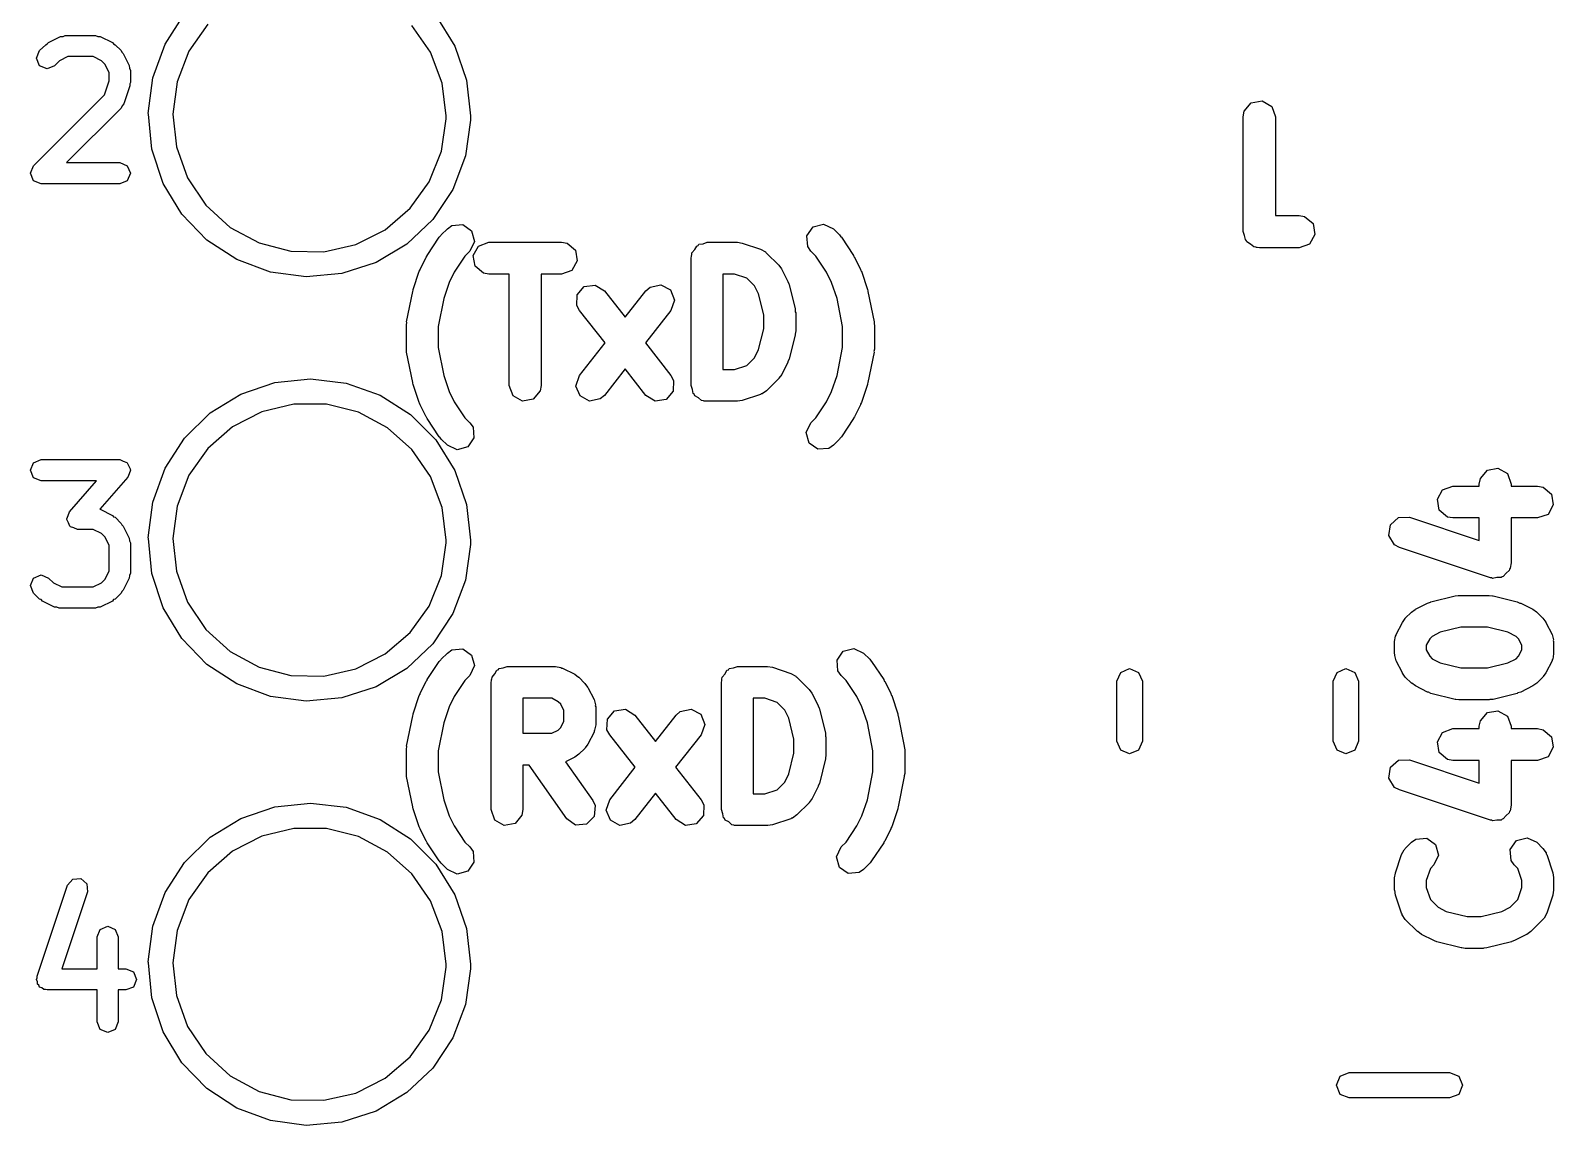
# Model space of a CAD drawing. Extents: x 59.1 to 150.6, y -119.5 to -80.2.
# Drawn here: x 97.68 to 104.87, y -108.76 to -103.6 of the extents above; entities that cross this region are included whole.
import ezdxf

# ---------------------------------------------------------------- set-up
doc = ezdxf.new("R2010")
doc.units = 0
doc.layers.add('BLACK', color=7, linetype='CONTINUOUS')

msp = doc.modelspace()

# ---------------------------------------------------------------- linework, layer by layer
at = {"layer": 'BLACK', "linetype": 'CONTINUOUS'}
for p, q in [((98.3193, -103.662), (98.411, -103.52)), ((98.5209, -103.569), (98.4318, -103.695)), ((99.5713, -103.701), (99.4836, -103.574)), ((99.5956, -103.528), (99.6854, -103.672)), ((97.7691, -103.655), (97.8262, -103.627)), ((97.8262, -103.627), (97.8378, -103.626)), ((97.8378, -103.626), (97.8486, -103.621)), ((97.8486, -103.621), (97.9914, -103.621)), ((97.9914, -103.621), (98.0022, -103.626)), ((98.0022, -103.626), (98.0138, -103.627)), ((98.0138, -103.627), (98.0709, -103.655)), ((97.7129, -103.729), (97.7275, -103.693)), ((97.7275, -103.693), (97.7561, -103.665)), ((97.7561, -103.665), (97.7637, -103.661)), ((97.7637, -103.661), (97.7691, -103.655)), ((98.0709, -103.655), (98.0763, -103.661)), ((98.0763, -103.661), (98.0839, -103.665)), ((98.0839, -103.665), (98.1125, -103.693)), ((98.1125, -103.693), (98.1156, -103.701)), ((98.1156, -103.701), (98.1219, -103.706)), ((98.1219, -103.706), (98.1504, -103.763)), ((98.2613, -103.821), (98.3193, -103.662)), ((98.4318, -103.695), (98.3756, -103.84)), ((99.6261, -103.846), (99.5713, -103.701)), ((99.6854, -103.672), (99.7411, -103.832)), ((97.7275, -103.764), (97.7129, -103.729)), ((97.7629, -103.779), (97.7275, -103.764)), ((97.7982, -103.764), (97.7629, -103.779)), ((97.821, -103.741), (97.7982, -103.764)), ((97.8604, -103.721), (97.821, -103.741)), ((97.9796, -103.721), (97.8604, -103.721)), ((98.019, -103.741), (97.9796, -103.721)), ((98.036, -103.758), (98.019, -103.741)), ((98.0557, -103.798), (98.036, -103.758)), ((98.1504, -103.763), (98.1513, -103.775)), ((98.1513, -103.775), (98.1557, -103.786)), ((98.1557, -103.786), (98.1557, -103.843)), ((98.0334, -103.902), (98.0557, -103.835)), ((98.0557, -103.835), (98.0557, -103.798)), ((98.1531, -103.859), (98.1246, -103.944)), ((98.1557, -103.843), (98.1526, -103.85)), ((98.1526, -103.85), (98.1531, -103.859)), ((98.2401, -103.989), (98.2613, -103.821)), ((98.3756, -103.84), (98.3553, -103.993)), ((99.6447, -104), (99.6261, -103.846)), ((99.7411, -103.832), (99.76, -104)), ((97.6989, -104.236), (98.0334, -103.902)), ((103.441, -103.939), (103.493, -103.93)), ((103.493, -103.93), (103.538, -103.956)), ((98.1125, -103.964), (97.855, -104.221)), ((98.1169, -103.953), (98.1125, -103.964)), ((98.1246, -103.944), (98.1169, -103.953)), ((98.2405, -103.993), (98.2401, -103.989)), ((98.2566, -104.158), (98.2405, -103.993)), ((98.3553, -103.993), (98.3723, -104.147)), ((99.6446, -104.014), (99.6447, -104)), ((99.76, -104), (99.7597, -104.021)), ((103.403, -104.005), (103.408, -103.979)), ((103.403, -104.546), (103.403, -104.005)), ((103.408, -103.979), (103.441, -103.939)), ((103.538, -103.956), (103.556, -104.005)), ((103.556, -104.005), (103.556, -104.47)), ((99.6227, -104.167), (99.6446, -104.014)), ((99.7597, -104.021), (99.7361, -104.189)), ((98.3723, -104.147), (98.4256, -104.293)), ((98.3101, -104.319), (98.2566, -104.158)), ((99.565, -104.311), (99.6227, -104.167)), ((99.7361, -104.189), (99.676, -104.347)), ((97.6843, -104.271), (97.6989, -104.236)), ((97.6989, -104.307), (97.6843, -104.271)), ((97.855, -104.221), (98.1057, -104.221)), ((98.1057, -104.221), (98.1411, -104.236)), ((98.1411, -104.236), (98.1557, -104.271)), ((98.1557, -104.271), (98.1411, -104.307)), ((97.7343, -104.321), (97.6989, -104.307)), ((98.1057, -104.321), (97.7343, -104.321)), ((98.1411, -104.307), (98.1057, -104.321)), ((98.3979, -104.464), (98.3101, -104.319)), ((98.4256, -104.293), (98.512, -104.421)), ((99.4746, -104.436), (99.565, -104.311)), ((99.676, -104.347), (99.5822, -104.489)), ((98.512, -104.421), (98.6265, -104.526)), ((99.3568, -104.537), (99.4746, -104.436)), ((98.5156, -104.586), (98.3979, -104.464)), ((99.5822, -104.489), (99.4595, -104.605)), ((103.556, -104.47), (103.667, -104.47)), ((103.667, -104.47), (103.693, -104.475)), ((103.693, -104.475), (103.733, -104.508)), ((103.733, -104.508), (103.742, -104.56)), ((98.6265, -104.526), (98.7627, -104.599)), ((99.2184, -104.607), (99.3568, -104.537)), ((99.5552, -104.658), (99.6123, -104.573)), ((99.6123, -104.573), (99.6202, -104.564)), ((99.6202, -104.564), (99.6217, -104.561)), ((99.6217, -104.561), (99.6503, -104.533)), ((99.6503, -104.533), (99.6716, -104.518)), ((99.6716, -104.518), (99.7227, -104.513)), ((99.7227, -104.513), (99.7647, -104.543)), ((99.7647, -104.543), (99.778, -104.592)), ((101.345, -104.566), (101.375, -104.524)), ((101.35, -104.617), (101.345, -104.566)), ((101.375, -104.524), (101.424, -104.511)), ((101.424, -104.511), (101.471, -104.533)), ((101.471, -104.533), (101.499, -104.561)), ((101.499, -104.561), (101.506, -104.571)), ((101.506, -104.571), (101.509, -104.573)), ((101.509, -104.573), (101.566, -104.658)), ((103.41, -104.565), (103.403, -104.546)), ((103.414, -104.584), (103.41, -104.565)), ((103.742, -104.56), (103.716, -104.605)), ((98.6573, -104.678), (98.5156, -104.586)), ((98.7627, -104.599), (98.9125, -104.639)), ((98.9125, -104.639), (99.0674, -104.641)), ((99.0674, -104.641), (99.2184, -104.607)), ((99.4595, -104.605), (99.314, -104.692)), ((99.7563, -104.639), (99.733, -104.662)), ((99.778, -104.592), (99.7563, -104.639)), ((99.7723, -104.658), (99.7979, -104.614)), ((99.7979, -104.614), (99.8461, -104.596)), ((99.8461, -104.596), (100.189, -104.596)), ((100.189, -104.596), (100.215, -104.601)), ((100.215, -104.601), (100.254, -104.634)), ((100.254, -104.634), (100.263, -104.684)), ((100.803, -104.656), (100.804, -104.646)), ((100.804, -104.646), (100.817, -104.631)), ((100.817, -104.631), (100.827, -104.614)), ((100.827, -104.614), (100.833, -104.612)), ((100.833, -104.612), (100.837, -104.606)), ((100.837, -104.606), (100.856, -104.603)), ((100.856, -104.603), (100.875, -104.596)), ((100.875, -104.596), (101.018, -104.596)), ((101.018, -104.596), (101.04, -104.6)), ((101.04, -104.6), (101.041, -104.6)), ((101.041, -104.6), (101.127, -104.629)), ((101.127, -104.629), (101.15, -104.641)), ((101.15, -104.641), (101.152, -104.645)), ((101.152, -104.645), (101.156, -104.647)), ((101.156, -104.647), (101.213, -104.704)), ((101.365, -104.639), (101.35, -104.617)), ((101.388, -104.662), (101.365, -104.639)), ((103.419, -104.589), (103.414, -104.584)), ((103.421, -104.595), (103.419, -104.589)), ((103.438, -104.605), (103.421, -104.595)), ((103.454, -104.618), (103.438, -104.605)), ((103.463, -104.62), (103.454, -104.618)), ((103.466, -104.621), (103.463, -104.62)), ((103.47, -104.621), (103.466, -104.621)), ((103.48, -104.623), (103.47, -104.621)), ((103.667, -104.623), (103.48, -104.623)), ((103.716, -104.605), (103.667, -104.623)), ((98.8161, -104.737), (98.6573, -104.678)), ((99.314, -104.692), (99.1528, -104.744)), ((99.5219, -104.724), (99.5505, -104.666)), ((99.5505, -104.666), (99.5545, -104.661)), ((99.5545, -104.661), (99.5552, -104.658)), ((99.733, -104.662), (99.6826, -104.738)), ((99.7812, -104.709), (99.7723, -104.658)), ((99.8205, -104.742), (99.7812, -104.709)), ((100.263, -104.684), (100.237, -104.729)), ((100.8, -104.671), (100.801, -104.662)), ((100.8, -105.271), (100.8, -104.671)), ((100.801, -104.658), (100.803, -104.656)), ((100.801, -104.662), (100.801, -104.658)), ((101.213, -104.704), (101.226, -104.722)), ((101.226, -104.722), (101.228, -104.724)), ((101.438, -104.738), (101.388, -104.662)), ((101.566, -104.658), (101.568, -104.665)), ((101.568, -104.665), (101.57, -104.666)), ((101.57, -104.666), (101.599, -104.724)), ((98.9841, -104.76), (98.8161, -104.737)), ((99.1528, -104.744), (98.9841, -104.76)), ((99.4893, -104.819), (99.5178, -104.733)), ((99.5178, -104.733), (99.5216, -104.727)), ((99.5216, -104.727), (99.5219, -104.724)), ((99.6585, -104.786), (99.6331, -104.862)), ((99.6826, -104.738), (99.6585, -104.786)), ((99.8461, -104.746), (99.8205, -104.742)), ((99.9426, -104.746), (99.8461, -104.746)), ((99.9426, -105.271), (99.9426, -104.746)), ((100.189, -104.746), (100.093, -104.746)), ((100.093, -104.746), (100.093, -105.271)), ((100.237, -104.729), (100.189, -104.746)), ((100.95, -104.746), (100.95, -105.196)), ((101.005, -104.746), (100.95, -104.746)), ((101.063, -104.766), (101.005, -104.746)), ((101.099, -104.802), (101.063, -104.766)), ((101.228, -104.724), (101.256, -104.781)), ((101.256, -104.781), (101.26, -104.793)), ((101.26, -104.793), (101.262, -104.796)), ((101.462, -104.786), (101.438, -104.738)), ((101.488, -104.862), (101.462, -104.786)), ((101.599, -104.724), (101.601, -104.731)), ((101.601, -104.731), (101.603, -104.733)), ((101.603, -104.733), (101.632, -104.819)), ((99.4583, -104.971), (99.4869, -104.828)), ((99.4869, -104.828), (99.4894, -104.822)), ((99.4894, -104.822), (99.4893, -104.819)), ((99.6331, -104.862), (99.6069, -104.993)), ((100.261, -104.895), (100.262, -104.844)), ((100.262, -104.844), (100.296, -104.805)), ((100.296, -104.805), (100.347, -104.798)), ((100.347, -104.798), (100.391, -104.825)), ((100.391, -104.825), (100.489, -104.95)), ((100.489, -104.95), (100.587, -104.825)), ((100.587, -104.825), (100.607, -104.808)), ((100.607, -104.808), (100.657, -104.797)), ((100.657, -104.797), (100.702, -104.821)), ((100.702, -104.821), (100.721, -104.869)), ((101.118, -104.84), (101.099, -104.802)), ((101.143, -104.938), (101.118, -104.84)), ((101.262, -104.796), (101.29, -104.91)), ((101.514, -104.993), (101.488, -104.862)), ((101.632, -104.819), (101.633, -104.826)), ((101.633, -104.826), (101.634, -104.828)), ((101.634, -104.828), (101.663, -104.971)), ((100.273, -104.918), (100.261, -104.895)), ((100.394, -105.071), (100.273, -104.918)), ((100.705, -104.918), (100.584, -105.071)), ((100.721, -104.869), (100.705, -104.918)), ((101.143, -105.005), (101.143, -104.938)), ((101.29, -104.91), (101.291, -104.925)), ((101.291, -104.925), (101.293, -104.929)), ((101.293, -104.929), (101.293, -105.014)), ((99.4569, -104.986), (99.4588, -104.974)), ((99.4569, -105.1), (99.4569, -104.986)), ((99.4588, -104.974), (99.4583, -104.971)), ((99.6069, -104.993), (99.6069, -105.093)), ((101.118, -105.102), (101.143, -105.005)), ((101.514, -105.093), (101.514, -104.993)), ((101.663, -104.971), (101.663, -104.982)), ((101.663, -104.982), (101.664, -104.986)), ((101.664, -104.986), (101.664, -105.1)), ((100.273, -105.225), (100.394, -105.071)), ((100.584, -105.071), (100.705, -105.225)), ((101.29, -105.032), (101.262, -105.147)), ((101.293, -105.014), (101.29, -105.029)), ((101.29, -105.029), (101.29, -105.032)), ((99.4581, -105.103), (99.4569, -105.1)), ((99.4583, -105.115), (99.4581, -105.103)), ((99.4869, -105.258), (99.4583, -105.115)), ((99.6069, -105.093), (99.6331, -105.224)), ((101.063, -105.177), (101.099, -105.141)), ((101.099, -105.141), (101.118, -105.102)), ((101.262, -105.147), (101.256, -105.159)), ((101.488, -105.224), (101.514, -105.093)), ((101.663, -105.115), (101.634, -105.258)), ((101.664, -105.1), (101.662, -105.111)), ((101.662, -105.111), (101.663, -105.115)), ((99.6331, -105.224), (99.6585, -105.3)), ((100.257, -105.274), (100.273, -105.225)), ((100.489, -105.193), (100.391, -105.318)), ((100.587, -105.318), (100.489, -105.193)), ((100.705, -105.225), (100.717, -105.248)), ((100.95, -105.196), (101.005, -105.196)), ((101.005, -105.196), (101.063, -105.177)), ((101.228, -105.219), (101.214, -105.237)), ((101.256, -105.162), (101.228, -105.219)), ((101.256, -105.159), (101.256, -105.162)), ((101.462, -105.3), (101.488, -105.224)), ((98.6764, -105.312), (98.8368, -105.258)), ((98.8368, -105.258), (99.0053, -105.24)), ((99.0053, -105.24), (99.1735, -105.26)), ((99.1735, -105.26), (99.3332, -105.317)), ((99.4883, -105.26), (99.4869, -105.258)), ((99.4893, -105.267), (99.4883, -105.26)), ((99.5178, -105.352), (99.4893, -105.267)), ((99.9601, -105.32), (99.9426, -105.271)), ((100.088, -105.297), (100.055, -105.336)), ((100.093, -105.271), (100.088, -105.297)), ((100.276, -105.321), (100.257, -105.274)), ((100.717, -105.248), (100.716, -105.299)), ((100.806, -105.29), (100.8, -105.271)), ((100.81, -105.309), (100.806, -105.29)), ((101.156, -105.296), (101.135, -105.311)), ((101.213, -105.239), (101.156, -105.296)), ((101.214, -105.237), (101.213, -105.239)), ((101.632, -105.267), (101.603, -105.352)), ((101.634, -105.258), (101.632, -105.264)), ((101.632, -105.264), (101.632, -105.267)), ((98.5321, -105.401), (98.6764, -105.312)), ((98.9259, -105.36), (98.7753, -105.396)), ((99.0808, -105.36), (98.9259, -105.36)), ((99.231, -105.398), (99.0808, -105.36)), ((99.3332, -105.317), (99.4762, -105.408)), ((99.5197, -105.355), (99.5178, -105.352)), ((99.5219, -105.362), (99.5197, -105.355)), ((99.5505, -105.419), (99.5219, -105.362)), ((99.6585, -105.3), (99.6826, -105.348)), ((99.6826, -105.348), (99.733, -105.424)), ((100.005, -105.345), (99.9601, -105.32)), ((100.055, -105.336), (100.005, -105.345)), ((100.321, -105.346), (100.276, -105.321)), ((100.371, -105.335), (100.321, -105.346)), ((100.391, -105.318), (100.371, -105.335)), ((100.631, -105.345), (100.587, -105.318)), ((100.682, -105.338), (100.631, -105.345)), ((100.716, -105.299), (100.682, -105.338)), ((100.815, -105.313), (100.81, -105.309)), ((100.817, -105.32), (100.815, -105.313)), ((100.834, -105.329), (100.817, -105.32)), ((100.849, -105.342), (100.834, -105.329)), ((100.859, -105.344), (100.849, -105.342)), ((100.862, -105.345), (100.859, -105.344)), ((100.865, -105.345), (100.862, -105.345)), ((100.875, -105.346), (100.865, -105.345)), ((101.018, -105.346), (100.875, -105.346)), ((101.019, -105.346), (101.018, -105.346)), ((101.041, -105.343), (101.019, -105.346)), ((101.127, -105.314), (101.041, -105.343)), ((101.131, -105.311), (101.127, -105.314)), ((101.135, -105.311), (101.131, -105.311)), ((101.388, -105.424), (101.438, -105.348)), ((101.438, -105.348), (101.462, -105.3)), ((101.599, -105.362), (101.57, -105.419)), ((101.603, -105.352), (101.599, -105.359)), ((101.599, -105.359), (101.599, -105.362)), ((98.411, -105.52), (98.5321, -105.401)), ((98.7753, -105.396), (98.6376, -105.467)), ((99.3679, -105.471), (99.231, -105.398)), ((99.4762, -105.408), (99.5956, -105.528)), ((99.5524, -105.421), (99.5505, -105.419)), ((99.5552, -105.427), (99.5524, -105.421)), ((99.6123, -105.513), (99.5552, -105.427)), ((99.733, -105.424), (99.7563, -105.447)), ((101.365, -105.447), (101.388, -105.424)), ((101.566, -105.427), (101.509, -105.513)), ((101.57, -105.419), (101.566, -105.425)), ((101.566, -105.425), (101.566, -105.427)), ((98.6376, -105.467), (98.5209, -105.569)), ((99.4836, -105.574), (99.3679, -105.471)), ((99.6151, -105.515), (99.6123, -105.513)), ((99.7563, -105.447), (99.7713, -105.468)), ((99.7713, -105.468), (99.7757, -105.519)), ((101.343, -105.493), (101.365, -105.447)), ((101.356, -105.543), (101.343, -105.493)), ((101.509, -105.513), (101.501, -105.521)), ((98.3193, -105.662), (98.411, -105.52)), ((98.5209, -105.569), (98.4318, -105.695)), ((99.5713, -105.701), (99.4836, -105.574)), ((99.5956, -105.528), (99.6854, -105.672)), ((99.6217, -105.524), (99.6151, -105.515)), ((99.6503, -105.553), (99.6217, -105.524)), ((99.6967, -105.575), (99.6503, -105.553)), ((99.7463, -105.561), (99.6967, -105.575)), ((99.7757, -105.519), (99.7463, -105.561)), ((101.398, -105.572), (101.356, -105.543)), ((101.449, -105.568), (101.398, -105.572)), ((101.471, -105.553), (101.449, -105.568)), ((101.499, -105.524), (101.471, -105.553)), ((101.501, -105.521), (101.499, -105.524)), ((97.6843, -105.671), (97.6989, -105.636)), ((97.6989, -105.636), (97.7343, -105.621)), ((97.7343, -105.621), (98.1057, -105.621)), ((98.1057, -105.621), (98.122, -105.628)), ((98.122, -105.628), (98.1386, -105.634)), ((98.1386, -105.634), (98.1394, -105.635)), ((98.1394, -105.635), (98.1411, -105.636)), ((98.1411, -105.636), (98.1478, -105.652)), ((98.1478, -105.652), (98.1556, -105.668)), ((97.6989, -105.707), (97.6843, -105.671)), ((97.7343, -105.721), (97.6989, -105.707)), ((97.9955, -105.721), (97.7343, -105.721)), ((97.8681, -105.867), (97.9955, -105.721)), ((98.1433, -105.704), (98.0114, -105.855)), ((98.149, -105.688), (98.1433, -105.704)), ((98.1557, -105.671), (98.149, -105.688)), ((98.1556, -105.668), (98.155, -105.67)), ((98.155, -105.67), (98.1557, -105.671)), ((98.2613, -105.821), (98.3193, -105.662)), ((98.4318, -105.695), (98.3756, -105.84)), ((99.6261, -105.846), (99.5713, -105.701)), ((99.6854, -105.672), (99.7411, -105.832)), ((104.517, -105.736), (104.522, -105.71)), ((104.522, -105.71), (104.555, -105.671)), ((104.555, -105.671), (104.605, -105.662)), ((104.605, -105.662), (104.65, -105.687)), ((104.65, -105.687), (104.667, -105.736)), ((104.319, -105.808), (104.344, -105.764)), ((104.344, -105.764), (104.392, -105.746)), ((104.392, -105.746), (104.517, -105.746)), ((104.517, -105.746), (104.517, -105.736)), ((104.667, -105.736), (104.667, -105.746)), ((104.667, -105.746), (104.792, -105.746)), ((104.792, -105.746), (104.818, -105.751)), ((104.818, -105.751), (104.857, -105.784)), ((104.857, -105.784), (104.866, -105.834)), ((97.8624, -105.884), (97.8681, -105.867)), ((98.0114, -105.855), (98.0138, -105.855)), ((98.0138, -105.855), (98.0709, -105.884)), ((98.2401, -105.989), (98.2613, -105.821)), ((98.3756, -105.84), (98.3553, -105.993)), ((99.6447, -106), (99.6261, -105.846)), ((99.7411, -105.832), (99.76, -106)), ((104.327, -105.859), (104.319, -105.808)), ((104.367, -105.892), (104.327, -105.859)), ((104.866, -105.834), (104.841, -105.879)), ((97.8557, -105.9), (97.8624, -105.884)), ((97.8564, -105.902), (97.8557, -105.9)), ((97.8558, -105.903), (97.8564, -105.902)), ((97.8636, -105.919), (97.8558, -105.903)), ((97.8704, -105.935), (97.8636, -105.919)), ((97.872, -105.936), (97.8704, -105.935)), ((97.8728, -105.938), (97.872, -105.936)), ((97.8895, -105.943), (97.8728, -105.938)), ((97.9057, -105.95), (97.8895, -105.943)), ((98.0709, -105.884), (98.0763, -105.89)), ((98.0763, -105.89), (98.0839, -105.893)), ((98.0839, -105.893), (98.1125, -105.922)), ((98.1125, -105.922), (98.1156, -105.929)), ((98.1156, -105.929), (98.1219, -105.935)), ((98.1219, -105.935), (98.1504, -105.992)), ((104.09, -105.979), (104.098, -105.928)), ((104.098, -105.928), (104.136, -105.894)), ((104.136, -105.894), (104.188, -105.893)), ((104.188, -105.893), (104.517, -106.003)), ((104.392, -105.896), (104.367, -105.892)), ((104.517, -105.896), (104.392, -105.896)), ((104.517, -106.003), (104.517, -105.896)), ((104.792, -105.896), (104.667, -105.896)), ((104.667, -105.896), (104.667, -106.107)), ((104.841, -105.879), (104.792, -105.896)), ((97.9796, -105.95), (97.9057, -105.95)), ((98.019, -105.97), (97.9796, -105.95)), ((98.036, -105.987), (98.019, -105.97)), ((98.0557, -106.026), (98.036, -105.987)), ((98.1504, -105.992), (98.1513, -106.004)), ((98.1513, -106.004), (98.1557, -106.014)), ((98.1557, -106.014), (98.1557, -106.157)), ((98.2405, -105.993), (98.2401, -105.989)), ((98.2566, -106.158), (98.2405, -105.993)), ((98.3553, -105.993), (98.3723, -106.147)), ((99.6227, -106.167), (99.6446, -106.014)), ((99.6446, -106.014), (99.6447, -106)), ((99.76, -106), (99.7597, -106.021)), ((104.117, -106.023), (104.09, -105.979)), ((98.0557, -106.145), (98.0557, -106.026)), ((99.7597, -106.021), (99.7361, -106.189)), ((104.14, -106.035), (104.117, -106.023)), ((104.569, -106.178), (104.14, -106.035)), ((98.036, -106.185), (98.0557, -106.145)), ((98.1557, -106.157), (98.1513, -106.168)), ((98.3101, -106.319), (98.2566, -106.158)), ((98.3723, -106.147), (98.4256, -106.293)), ((104.643, -106.156), (104.63, -106.172)), ((104.658, -106.143), (104.643, -106.156)), ((104.659, -106.137), (104.658, -106.143)), ((104.663, -106.133), (104.659, -106.137)), ((104.667, -106.107), (104.663, -106.133)), ((97.6843, -106.214), (97.6989, -106.179)), ((97.6989, -106.25), (97.6843, -106.214)), ((97.6989, -106.179), (97.7343, -106.164)), ((97.7343, -106.164), (97.7696, -106.179)), ((97.7696, -106.179), (97.7925, -106.202)), ((97.7925, -106.202), (97.8318, -106.221)), ((97.8318, -106.221), (97.9796, -106.221)), ((97.9796, -106.221), (98.019, -106.202)), ((98.019, -106.202), (98.036, -106.185)), ((98.1504, -106.18), (98.1219, -106.237)), ((98.1513, -106.168), (98.1504, -106.18)), ((99.565, -106.311), (99.6227, -106.167)), ((99.7361, -106.189), (99.676, -106.347)), ((104.574, -106.178), (104.569, -106.178)), ((104.579, -106.181), (104.574, -106.178)), ((104.6, -106.177), (104.579, -106.181)), ((104.62, -106.177), (104.6, -106.177)), ((104.624, -106.173), (104.62, -106.177)), ((104.63, -106.172), (104.624, -106.173)), ((97.7275, -106.278), (97.6989, -106.25)), ((97.7351, -106.281), (97.7275, -106.278)), ((97.7405, -106.288), (97.7351, -106.281)), ((97.7976, -106.316), (97.7405, -106.288)), ((98.0709, -106.288), (98.0138, -106.316)), ((98.0763, -106.281), (98.0709, -106.288)), ((98.0839, -106.278), (98.0763, -106.281)), ((98.1125, -106.25), (98.0839, -106.278)), ((98.1156, -106.242), (98.1125, -106.25)), ((98.1219, -106.237), (98.1156, -106.242)), ((98.4256, -106.293), (98.512, -106.421)), ((104.216, -106.326), (104.273, -106.297)), ((104.273, -106.297), (104.286, -106.293)), ((104.286, -106.293), (104.289, -106.291)), ((104.289, -106.291), (104.403, -106.263)), ((104.403, -106.263), (104.418, -106.262)), ((104.418, -106.262), (104.421, -106.261)), ((104.421, -106.261), (104.564, -106.261)), ((104.564, -106.261), (104.579, -106.263)), ((104.579, -106.263), (104.582, -106.263)), ((104.582, -106.263), (104.696, -106.291)), ((104.696, -106.291), (104.708, -106.297)), ((104.708, -106.297), (104.712, -106.297)), ((104.712, -106.297), (104.769, -106.326)), ((97.8092, -106.317), (97.7976, -106.316)), ((97.82, -106.321), (97.8092, -106.317)), ((97.9914, -106.321), (97.82, -106.321)), ((98.0022, -106.317), (97.9914, -106.321)), ((98.0138, -106.316), (98.0022, -106.317)), ((98.3979, -106.464), (98.3101, -106.319)), ((99.4746, -106.436), (99.565, -106.311)), ((99.676, -106.347), (99.5822, -106.489)), ((104.154, -106.388), (104.167, -106.37)), ((104.167, -106.37), (104.168, -106.368)), ((104.168, -106.368), (104.197, -106.34)), ((104.197, -106.34), (104.215, -106.327)), ((104.215, -106.327), (104.216, -106.326)), ((104.769, -106.326), (104.787, -106.339)), ((104.787, -106.339), (104.788, -106.34)), ((104.788, -106.34), (104.817, -106.368)), ((104.817, -106.368), (104.83, -106.387)), ((98.512, -106.421), (98.6265, -106.526)), ((99.3568, -106.537), (99.4746, -106.436)), ((104.125, -106.445), (104.154, -106.388)), ((104.125, -106.449), (104.125, -106.445)), ((104.333, -106.435), (104.294, -106.454)), ((104.43, -106.411), (104.333, -106.435)), ((104.555, -106.411), (104.43, -106.411)), ((104.652, -106.435), (104.555, -106.411)), ((104.691, -106.454), (104.652, -106.435)), ((104.83, -106.387), (104.831, -106.388)), ((104.831, -106.388), (104.86, -106.445)), ((104.86, -106.445), (104.867, -106.47)), ((98.5156, -106.586), (98.3979, -106.464)), ((99.5822, -106.489), (99.4595, -106.605)), ((99.6503, -106.533), (99.6716, -106.518)), ((99.6716, -106.518), (99.7227, -106.513)), ((99.7227, -106.513), (99.7647, -106.543)), ((101.517, -106.524), (101.567, -106.511)), ((101.567, -106.511), (101.613, -106.533)), ((104.117, -106.478), (104.122, -106.453)), ((104.117, -106.536), (104.117, -106.478)), ((104.122, -106.453), (104.125, -106.449)), ((104.283, -106.466), (104.267, -106.496)), ((104.267, -106.496), (104.267, -106.518)), ((104.267, -106.518), (104.283, -106.548)), ((104.294, -106.454), (104.283, -106.466)), ((104.702, -106.466), (104.691, -106.454)), ((104.717, -106.496), (104.702, -106.466)), ((104.702, -106.548), (104.717, -106.518)), ((104.717, -106.518), (104.717, -106.496)), ((104.867, -106.47), (104.866, -106.474)), ((104.866, -106.474), (104.867, -106.478)), ((104.867, -106.478), (104.867, -106.536)), ((98.6573, -106.678), (98.5156, -106.586)), ((98.6265, -106.526), (98.7627, -106.599)), ((99.2184, -106.607), (99.3568, -106.537)), ((99.5552, -106.658), (99.6123, -106.573)), ((99.6123, -106.573), (99.6202, -106.564)), ((99.6202, -106.564), (99.6217, -106.561)), ((99.6217, -106.561), (99.6503, -106.533)), ((99.7647, -106.543), (99.778, -106.592)), ((101.488, -106.566), (101.517, -106.524)), ((101.492, -106.617), (101.488, -106.566)), ((101.613, -106.533), (101.642, -106.561)), ((101.642, -106.561), (101.649, -106.571)), ((101.649, -106.571), (101.651, -106.573)), ((101.651, -106.573), (101.709, -106.658)), ((104.119, -106.54), (104.117, -106.536)), ((104.118, -106.544), (104.119, -106.54)), ((104.125, -106.569), (104.118, -106.544)), ((104.154, -106.626), (104.125, -106.569)), ((104.283, -106.548), (104.294, -106.56)), ((104.294, -106.56), (104.333, -106.579)), ((104.333, -106.579), (104.43, -106.603)), ((104.555, -106.603), (104.652, -106.579)), ((104.652, -106.579), (104.691, -106.56)), ((104.691, -106.56), (104.702, -106.548)), ((104.86, -106.569), (104.831, -106.626)), ((104.863, -106.561), (104.86, -106.565)), ((104.86, -106.565), (104.86, -106.569)), ((104.867, -106.536), (104.863, -106.561)), ((98.7627, -106.599), (98.9125, -106.639)), ((98.9125, -106.639), (99.0674, -106.641)), ((99.0674, -106.641), (99.2184, -106.607)), ((99.4595, -106.605), (99.314, -106.692)), ((99.5505, -106.666), (99.5545, -106.661)), ((99.5545, -106.661), (99.5552, -106.658)), ((99.733, -106.662), (99.6826, -106.738)), ((99.7563, -106.639), (99.733, -106.662)), ((99.778, -106.592), (99.7563, -106.639)), ((99.8569, -106.671), (99.8586, -106.662)), ((99.858, -106.658), (99.8597, -106.656)), ((99.8586, -106.662), (99.858, -106.658)), ((99.8597, -106.656), (99.8614, -106.646)), ((99.8614, -106.646), (99.8739, -106.631)), ((99.8739, -106.631), (99.8836, -106.614)), ((99.8836, -106.614), (99.89, -106.612)), ((99.89, -106.612), (99.8944, -106.606)), ((99.8944, -106.606), (99.9135, -106.603)), ((99.9135, -106.603), (99.9319, -106.596)), ((99.9319, -106.596), (100.16, -106.596)), ((100.16, -106.596), (100.186, -106.601)), ((100.186, -106.601), (100.19, -106.604)), ((100.19, -106.604), (100.194, -106.604)), ((100.194, -106.604), (100.251, -106.633)), ((100.251, -106.633), (100.269, -106.646)), ((100.269, -106.646), (100.271, -106.647)), ((100.271, -106.647), (100.299, -106.676)), ((100.943, -106.671), (100.944, -106.662)), ((100.944, -106.658), (100.945, -106.656)), ((100.944, -106.662), (100.944, -106.658)), ((100.945, -106.656), (100.947, -106.646)), ((100.947, -106.646), (100.96, -106.631)), ((100.96, -106.631), (100.969, -106.614)), ((100.969, -106.614), (100.976, -106.612)), ((100.976, -106.612), (100.98, -106.606)), ((100.98, -106.606), (100.999, -106.603)), ((100.999, -106.603), (101.018, -106.596)), ((101.018, -106.596), (101.16, -106.596)), ((101.16, -106.596), (101.183, -106.6)), ((101.183, -106.6), (101.184, -106.6)), ((101.184, -106.6), (101.27, -106.629)), ((101.27, -106.629), (101.293, -106.641)), ((101.293, -106.641), (101.295, -106.645)), ((101.295, -106.645), (101.299, -106.647)), ((101.299, -106.647), (101.356, -106.704)), ((101.507, -106.639), (101.492, -106.617)), ((101.531, -106.662), (101.507, -106.639)), ((101.581, -106.738), (101.531, -106.662)), ((101.709, -106.658), (101.711, -106.665)), ((102.808, -106.666), (102.826, -106.624)), ((102.826, -106.624), (102.868, -106.606)), ((102.868, -106.606), (102.91, -106.624)), ((102.91, -106.624), (102.928, -106.666)), ((103.828, -106.666), (103.846, -106.624)), ((103.846, -106.624), (103.888, -106.606)), ((103.888, -106.606), (103.93, -106.624)), ((103.93, -106.624), (103.948, -106.666)), ((104.155, -106.627), (104.154, -106.626)), ((104.168, -106.646), (104.155, -106.627)), ((104.197, -106.674), (104.168, -106.646)), ((104.43, -106.603), (104.555, -106.603)), ((104.817, -106.646), (104.788, -106.674)), ((104.818, -106.644), (104.817, -106.646)), ((104.831, -106.626), (104.818, -106.644)), ((98.8161, -106.737), (98.6573, -106.678)), ((99.314, -106.692), (99.1528, -106.744)), ((99.4893, -106.819), (99.5178, -106.733)), ((99.5178, -106.733), (99.5216, -106.727)), ((99.5216, -106.727), (99.5219, -106.724)), ((99.5219, -106.724), (99.5505, -106.666)), ((99.8569, -107.271), (99.8569, -106.671)), ((100.299, -106.676), (100.312, -106.694)), ((100.312, -106.694), (100.313, -106.695)), ((100.313, -106.695), (100.342, -106.752)), ((100.943, -107.271), (100.943, -106.671)), ((101.356, -106.704), (101.369, -106.722)), ((101.369, -106.722), (101.37, -106.724)), ((101.37, -106.724), (101.399, -106.781)), ((101.711, -106.665), (101.713, -106.666)), ((101.713, -106.666), (101.742, -106.724)), ((101.742, -106.724), (101.744, -106.731)), ((101.744, -106.731), (101.746, -106.733)), ((101.746, -106.733), (101.774, -106.819)), ((102.808, -106.948), (102.808, -106.666)), ((102.928, -106.666), (102.928, -106.948)), ((103.828, -106.948), (103.828, -106.666)), ((103.948, -106.666), (103.948, -106.948)), ((104.198, -106.675), (104.197, -106.674)), ((104.216, -106.688), (104.198, -106.675)), ((104.273, -106.717), (104.216, -106.688)), ((104.277, -106.717), (104.273, -106.717)), ((104.289, -106.723), (104.277, -106.717)), ((104.403, -106.751), (104.289, -106.723)), ((104.696, -106.723), (104.582, -106.751)), ((104.699, -106.721), (104.696, -106.723)), ((104.712, -106.717), (104.699, -106.721)), ((104.769, -106.688), (104.712, -106.717)), ((104.77, -106.687), (104.769, -106.688)), ((104.788, -106.674), (104.77, -106.687)), ((98.9841, -106.76), (98.8161, -106.737)), ((99.1528, -106.744), (98.9841, -106.76)), ((99.6585, -106.786), (99.6331, -106.862)), ((99.6826, -106.738), (99.6585, -106.786)), ((100.007, -106.746), (100.007, -106.911)), ((100.143, -106.746), (100.007, -106.746)), ((100.173, -106.762), (100.143, -106.746)), ((100.185, -106.773), (100.173, -106.762)), ((100.2, -106.803), (100.185, -106.773)), ((100.2, -106.854), (100.2, -106.803)), ((100.342, -106.752), (100.349, -106.777)), ((100.349, -106.777), (100.348, -106.781)), ((100.348, -106.781), (100.35, -106.786)), ((100.35, -106.786), (100.35, -106.871)), ((100.405, -106.844), (100.439, -106.805)), ((100.439, -106.805), (100.49, -106.798)), ((100.49, -106.798), (100.534, -106.825)), ((100.749, -106.808), (100.8, -106.797)), ((100.8, -106.797), (100.845, -106.821)), ((101.093, -106.746), (101.093, -107.196)), ((101.148, -106.746), (101.093, -106.746)), ((101.206, -106.766), (101.148, -106.746)), ((101.242, -106.802), (101.206, -106.766)), ((101.261, -106.84), (101.242, -106.802)), ((101.399, -106.781), (101.403, -106.793)), ((101.403, -106.793), (101.405, -106.796)), ((101.405, -106.796), (101.433, -106.91)), ((101.605, -106.786), (101.581, -106.738)), ((101.631, -106.862), (101.605, -106.786)), ((104.406, -106.751), (104.403, -106.751)), ((104.421, -106.753), (104.406, -106.751)), ((104.564, -106.753), (104.421, -106.753)), ((104.555, -106.813), (104.605, -106.805)), ((104.567, -106.752), (104.564, -106.753)), ((104.582, -106.751), (104.567, -106.752)), ((104.605, -106.805), (104.65, -106.83)), ((99.4583, -106.971), (99.4869, -106.828)), ((99.4869, -106.828), (99.4894, -106.822)), ((99.4894, -106.822), (99.4893, -106.819)), ((99.6331, -106.862), (99.6069, -106.993)), ((100.185, -106.884), (100.2, -106.854)), ((100.35, -106.871), (100.345, -106.897)), ((100.403, -106.895), (100.405, -106.844)), ((100.534, -106.825), (100.632, -106.95)), ((100.632, -106.95), (100.73, -106.825)), ((100.73, -106.825), (100.749, -106.808)), ((100.845, -106.821), (100.864, -106.869)), ((100.864, -106.869), (100.848, -106.918)), ((101.285, -106.938), (101.261, -106.84)), ((101.657, -106.993), (101.631, -106.862)), ((101.774, -106.819), (101.775, -106.826)), ((101.775, -106.826), (101.777, -106.828)), ((101.777, -106.828), (101.805, -106.971)), ((104.517, -106.878), (104.522, -106.853)), ((104.517, -106.889), (104.517, -106.878)), ((104.522, -106.853), (104.555, -106.813)), ((104.65, -106.83), (104.667, -106.878)), ((104.667, -106.878), (104.667, -106.889)), ((100.007, -106.911), (100.143, -106.911)), ((100.143, -106.911), (100.173, -106.896)), ((100.173, -106.896), (100.185, -106.884)), ((100.342, -106.905), (100.313, -106.962)), ((100.345, -106.897), (100.342, -106.901)), ((100.342, -106.901), (100.342, -106.905)), ((100.416, -106.918), (100.403, -106.895)), ((100.536, -107.071), (100.416, -106.918)), ((100.848, -106.918), (100.727, -107.071)), ((101.285, -107.005), (101.285, -106.938)), ((101.433, -106.91), (101.434, -106.925)), ((101.434, -106.925), (101.435, -106.929)), ((101.435, -106.929), (101.435, -107.014)), ((102.826, -106.99), (102.808, -106.948)), ((102.928, -106.948), (102.91, -106.99)), ((103.846, -106.99), (103.828, -106.948)), ((103.948, -106.948), (103.93, -106.99)), ((104.319, -106.951), (104.344, -106.907)), ((104.344, -106.907), (104.392, -106.889)), ((104.392, -106.889), (104.517, -106.889)), ((104.667, -106.889), (104.792, -106.889)), ((104.792, -106.889), (104.818, -106.894)), ((104.818, -106.894), (104.857, -106.927)), ((104.857, -106.927), (104.866, -106.977)), ((99.4569, -106.986), (99.4588, -106.974)), ((99.4569, -107.1), (99.4569, -106.986)), ((99.4588, -106.974), (99.4583, -106.971)), ((99.6069, -106.993), (99.6069, -107.093)), ((100.271, -107.01), (100.252, -107.023)), ((100.299, -106.982), (100.271, -107.01)), ((100.3, -106.98), (100.299, -106.982)), ((100.313, -106.962), (100.3, -106.98)), ((101.261, -107.102), (101.285, -107.005)), ((101.435, -107.014), (101.433, -107.029)), ((101.657, -107.093), (101.657, -106.993)), ((101.805, -106.971), (101.806, -106.982)), ((101.806, -106.982), (101.807, -106.986)), ((101.807, -106.986), (101.807, -107.1)), ((102.868, -107.008), (102.826, -106.99)), ((102.91, -106.99), (102.868, -107.008)), ((103.888, -107.008), (103.846, -106.99)), ((103.93, -106.99), (103.888, -107.008)), ((104.327, -107.002), (104.319, -106.951)), ((104.367, -107.035), (104.327, -107.002)), ((104.841, -107.022), (104.792, -107.039)), ((104.866, -106.977), (104.841, -107.022)), ((99.6069, -107.093), (99.6331, -107.224)), ((100.036, -107.061), (100.007, -107.061)), ((100.007, -107.061), (100.007, -107.271)), ((100.213, -107.314), (100.036, -107.061)), ((100.251, -107.024), (100.208, -107.046)), ((100.208, -107.046), (100.336, -107.228)), ((100.252, -107.023), (100.251, -107.024)), ((100.416, -107.225), (100.536, -107.071)), ((100.727, -107.071), (100.848, -107.225)), ((101.433, -107.032), (101.405, -107.147)), ((101.433, -107.029), (101.433, -107.032)), ((101.631, -107.224), (101.657, -107.093)), ((104.09, -107.122), (104.098, -107.071)), ((104.098, -107.071), (104.136, -107.037)), ((104.136, -107.037), (104.188, -107.036)), ((104.188, -107.036), (104.517, -107.146)), ((104.392, -107.039), (104.367, -107.035)), ((104.517, -107.039), (104.392, -107.039)), ((104.517, -107.146), (104.517, -107.039)), ((104.792, -107.039), (104.667, -107.039)), ((104.667, -107.039), (104.667, -107.25)), ((99.4581, -107.103), (99.4569, -107.1)), ((99.4583, -107.115), (99.4581, -107.103)), ((99.4869, -107.258), (99.4583, -107.115)), ((101.206, -107.177), (101.242, -107.141)), ((101.242, -107.141), (101.261, -107.102)), ((101.399, -107.162), (101.37, -107.219)), ((101.405, -107.147), (101.399, -107.159)), ((101.399, -107.159), (101.399, -107.162)), ((101.805, -107.115), (101.777, -107.258)), ((101.807, -107.1), (101.805, -107.111)), ((101.805, -107.111), (101.805, -107.115)), ((104.117, -107.166), (104.09, -107.122)), ((99.6331, -107.224), (99.6585, -107.3)), ((100.336, -107.228), (100.347, -107.252)), ((100.4, -107.274), (100.416, -107.225)), ((100.632, -107.193), (100.534, -107.318)), ((100.73, -107.318), (100.632, -107.193)), ((100.848, -107.225), (100.86, -107.248)), ((101.093, -107.196), (101.148, -107.196)), ((101.148, -107.196), (101.206, -107.177)), ((101.357, -107.237), (101.356, -107.239)), ((101.37, -107.219), (101.357, -107.237)), ((101.605, -107.3), (101.631, -107.224)), ((104.14, -107.178), (104.117, -107.166)), ((104.569, -107.321), (104.14, -107.178)), ((98.6764, -107.312), (98.8368, -107.258)), ((98.8368, -107.258), (99.0053, -107.24)), ((99.0053, -107.24), (99.1735, -107.26)), ((99.1735, -107.26), (99.3332, -107.317)), ((99.4883, -107.26), (99.4869, -107.258)), ((99.4893, -107.267), (99.4883, -107.26)), ((99.5178, -107.352), (99.4893, -107.267)), ((99.6585, -107.3), (99.6826, -107.348)), ((99.8744, -107.32), (99.8569, -107.271)), ((100.002, -107.297), (99.9694, -107.336)), ((100.007, -107.271), (100.002, -107.297)), ((100.343, -107.303), (100.306, -107.339)), ((100.347, -107.252), (100.343, -107.303)), ((100.419, -107.321), (100.4, -107.274)), ((100.859, -107.299), (100.824, -107.338)), ((100.86, -107.248), (100.859, -107.299)), ((100.949, -107.29), (100.943, -107.271)), ((100.953, -107.309), (100.949, -107.29)), ((100.958, -107.313), (100.953, -107.309)), ((101.299, -107.296), (101.278, -107.311)), ((101.356, -107.239), (101.299, -107.296)), ((101.581, -107.348), (101.605, -107.3)), ((101.774, -107.267), (101.746, -107.352)), ((101.777, -107.258), (101.774, -107.264)), ((101.774, -107.264), (101.774, -107.267)), ((104.643, -107.299), (104.63, -107.315)), ((104.658, -107.286), (104.643, -107.299)), ((104.659, -107.28), (104.658, -107.286)), ((104.663, -107.276), (104.659, -107.28)), ((104.667, -107.25), (104.663, -107.276)), ((98.5321, -107.401), (98.6764, -107.312)), ((98.9259, -107.36), (98.7753, -107.396)), ((99.0808, -107.36), (98.9259, -107.36)), ((99.231, -107.398), (99.0808, -107.36)), ((99.3332, -107.317), (99.4762, -107.408)), ((99.5197, -107.355), (99.5178, -107.352)), ((99.5219, -107.362), (99.5197, -107.355)), ((99.5505, -107.419), (99.5219, -107.362)), ((99.6826, -107.348), (99.733, -107.424)), ((99.9188, -107.345), (99.8744, -107.32)), ((99.9694, -107.336), (99.9188, -107.345)), ((100.255, -107.344), (100.213, -107.314)), ((100.306, -107.339), (100.255, -107.344)), ((100.464, -107.346), (100.419, -107.321)), ((100.514, -107.335), (100.464, -107.346)), ((100.534, -107.318), (100.514, -107.335)), ((100.774, -107.345), (100.73, -107.318)), ((100.824, -107.338), (100.774, -107.345)), ((100.96, -107.32), (100.958, -107.313)), ((100.977, -107.329), (100.96, -107.32)), ((100.992, -107.342), (100.977, -107.329)), ((101.002, -107.344), (100.992, -107.342)), ((101.005, -107.345), (101.002, -107.344)), ((101.008, -107.345), (101.005, -107.345)), ((101.018, -107.346), (101.008, -107.345)), ((101.16, -107.346), (101.018, -107.346)), ((101.162, -107.346), (101.16, -107.346)), ((101.184, -107.343), (101.162, -107.346)), ((101.27, -107.314), (101.184, -107.343)), ((101.273, -107.311), (101.27, -107.314)), ((101.278, -107.311), (101.273, -107.311)), ((101.531, -107.424), (101.581, -107.348)), ((101.742, -107.362), (101.713, -107.419)), ((101.746, -107.352), (101.742, -107.359)), ((101.742, -107.359), (101.742, -107.362)), ((104.574, -107.321), (104.569, -107.321)), ((104.579, -107.324), (104.574, -107.321)), ((104.6, -107.32), (104.579, -107.324)), ((104.62, -107.32), (104.6, -107.32)), ((104.624, -107.316), (104.62, -107.32)), ((104.63, -107.315), (104.624, -107.316)), ((98.411, -107.52), (98.5321, -107.401)), ((98.7753, -107.396), (98.6376, -107.467)), ((99.3679, -107.471), (99.231, -107.398)), ((99.4762, -107.408), (99.5956, -107.528)), ((99.5524, -107.421), (99.5505, -107.419)), ((99.5552, -107.427), (99.5524, -107.421)), ((99.6123, -107.513), (99.5552, -107.427)), ((99.733, -107.424), (99.7563, -107.447)), ((99.7563, -107.447), (99.7713, -107.468)), ((101.486, -107.493), (101.507, -107.447)), ((101.507, -107.447), (101.531, -107.424)), ((101.709, -107.427), (101.651, -107.513)), ((101.713, -107.419), (101.709, -107.425)), ((101.709, -107.425), (101.709, -107.427)), ((104.168, -107.454), (104.197, -107.425)), ((104.197, -107.425), (104.218, -107.41)), ((104.218, -107.41), (104.269, -107.406)), ((104.269, -107.406), (104.311, -107.435)), ((104.311, -107.435), (104.324, -107.485)), ((104.663, -107.459), (104.692, -107.417)), ((104.692, -107.417), (104.742, -107.404)), ((104.742, -107.404), (104.788, -107.425)), ((104.788, -107.425), (104.817, -107.454)), ((98.3193, -107.662), (98.411, -107.52)), ((98.6376, -107.467), (98.5209, -107.569)), ((99.4836, -107.574), (99.3679, -107.471)), ((99.6151, -107.515), (99.6123, -107.513)), ((99.6217, -107.524), (99.6151, -107.515)), ((99.6503, -107.553), (99.6217, -107.524)), ((99.7757, -107.519), (99.7463, -107.561)), ((99.7713, -107.468), (99.7757, -107.519)), ((101.499, -107.543), (101.486, -107.493)), ((101.642, -107.524), (101.613, -107.553)), ((101.644, -107.521), (101.642, -107.524)), ((101.651, -107.513), (101.644, -107.521)), ((104.121, -107.569), (104.15, -107.483)), ((104.15, -107.483), (104.162, -107.46)), ((104.162, -107.46), (104.166, -107.458)), ((104.166, -107.458), (104.168, -107.454)), ((104.324, -107.485), (104.303, -107.531)), ((104.667, -107.51), (104.663, -107.459)), ((104.682, -107.531), (104.667, -107.51)), ((104.817, -107.454), (104.832, -107.475)), ((104.832, -107.475), (104.832, -107.48)), ((104.832, -107.48), (104.835, -107.483)), ((104.835, -107.483), (104.864, -107.569)), ((97.8834, -107.598), (97.9215, -107.595)), ((97.9215, -107.595), (97.9504, -107.62)), ((98.5209, -107.569), (98.4318, -107.695)), ((99.5713, -107.701), (99.4836, -107.574)), ((99.5956, -107.528), (99.6854, -107.672)), ((99.6967, -107.575), (99.6503, -107.553)), ((99.7463, -107.561), (99.6967, -107.575)), ((101.541, -107.572), (101.499, -107.543)), ((101.592, -107.568), (101.541, -107.572)), ((101.613, -107.553), (101.592, -107.568)), ((104.117, -107.593), (104.121, -107.571)), ((104.117, -107.65), (104.117, -107.593)), ((104.121, -107.571), (104.121, -107.569)), ((104.287, -107.548), (104.267, -107.605)), ((104.303, -107.531), (104.287, -107.548)), ((104.698, -107.548), (104.682, -107.531)), ((104.717, -107.605), (104.698, -107.548)), ((104.864, -107.569), (104.867, -107.591)), ((104.867, -107.591), (104.867, -107.593)), ((104.867, -107.593), (104.867, -107.65)), ((97.7154, -108.056), (97.8583, -107.627)), ((97.9531, -107.659), (97.8322, -108.021)), ((97.8583, -107.627), (97.8834, -107.598)), ((97.9504, -107.62), (97.9531, -107.659)), ((98.2613, -107.821), (98.3193, -107.662)), ((104.118, -107.651), (104.117, -107.65)), ((104.121, -107.674), (104.118, -107.651)), ((104.267, -107.605), (104.267, -107.638)), ((104.267, -107.638), (104.287, -107.695)), ((104.698, -107.695), (104.717, -107.638)), ((104.717, -107.638), (104.717, -107.605)), ((104.867, -107.65), (104.864, -107.672)), ((98.4318, -107.695), (98.3756, -107.84)), ((99.6261, -107.846), (99.5713, -107.701)), ((99.6854, -107.672), (99.7411, -107.832)), ((104.15, -107.759), (104.121, -107.674)), ((104.287, -107.695), (104.323, -107.731)), ((104.323, -107.731), (104.361, -107.751)), ((104.623, -107.751), (104.662, -107.731)), ((104.662, -107.731), (104.698, -107.695)), ((104.864, -107.674), (104.835, -107.759)), ((104.864, -107.672), (104.864, -107.674)), ((104.153, -107.763), (104.15, -107.759)), ((104.153, -107.767), (104.153, -107.763)), ((104.168, -107.789), (104.153, -107.767)), ((104.225, -107.846), (104.168, -107.789)), ((104.361, -107.751), (104.459, -107.775)), ((104.459, -107.775), (104.526, -107.775)), ((104.526, -107.775), (104.623, -107.751)), ((104.817, -107.789), (104.76, -107.846)), ((104.819, -107.785), (104.817, -107.789)), ((104.823, -107.782), (104.819, -107.785)), ((104.835, -107.759), (104.823, -107.782)), ((97.9986, -107.871), (98.0132, -107.836)), ((97.9986, -108.021), (97.9986, -107.871)), ((98.0132, -107.836), (98.0486, -107.821)), ((98.0486, -107.821), (98.0839, -107.836)), ((98.0839, -107.836), (98.0986, -107.871)), ((98.0986, -107.871), (98.0986, -108.021)), ((98.2401, -107.989), (98.2613, -107.821)), ((98.3756, -107.84), (98.3553, -107.993)), ((99.6447, -108), (99.6261, -107.846)), ((99.7411, -107.832), (99.76, -108)), ((104.227, -107.846), (104.225, -107.846)), ((104.245, -107.86), (104.227, -107.846)), ((104.302, -107.888), (104.245, -107.86)), ((104.74, -107.86), (104.683, -107.888)), ((104.741, -107.859), (104.74, -107.86)), ((104.76, -107.846), (104.741, -107.859)), ((104.305, -107.889), (104.302, -107.888)), ((104.317, -107.894), (104.305, -107.889)), ((104.431, -107.923), (104.317, -107.894)), ((104.435, -107.922), (104.431, -107.923)), ((104.45, -107.925), (104.435, -107.922)), ((104.535, -107.925), (104.45, -107.925)), ((104.539, -107.924), (104.535, -107.925)), ((104.553, -107.923), (104.539, -107.924)), ((104.668, -107.894), (104.553, -107.923)), ((104.671, -107.892), (104.668, -107.894)), ((104.683, -107.888), (104.671, -107.892)), ((97.8322, -108.021), (97.9986, -108.021)), ((98.0986, -108.021), (98.1343, -108.021)), ((98.1343, -108.021), (98.1696, -108.036)), ((98.2405, -107.993), (98.2401, -107.989)), ((98.2566, -108.158), (98.2405, -107.993)), ((98.3553, -107.993), (98.3723, -108.147)), ((99.6227, -108.167), (99.6446, -108.014)), ((99.6446, -108.014), (99.6447, -108)), ((99.7597, -108.021), (99.7361, -108.189)), ((99.76, -108), (99.7597, -108.021)), ((97.7129, -108.071), (97.716, -108.064)), ((97.7173, -108.082), (97.7129, -108.071)), ((97.716, -108.064), (97.7154, -108.056)), ((97.7181, -108.094), (97.7173, -108.082)), ((97.7244, -108.099), (97.7181, -108.094)), ((97.7275, -108.107), (97.7244, -108.099)), ((98.1696, -108.036), (98.1843, -108.071)), ((98.1843, -108.071), (98.1696, -108.107)), ((97.7383, -108.111), (97.7275, -108.107)), ((97.747, -108.119), (97.7383, -108.111)), ((97.7553, -108.118), (97.747, -108.119)), ((97.7629, -108.121), (97.7553, -108.118)), ((97.9986, -108.121), (97.7629, -108.121)), ((97.9986, -108.271), (97.9986, -108.121)), ((98.1343, -108.121), (98.0986, -108.121)), ((98.0986, -108.121), (98.0986, -108.271)), ((98.1696, -108.107), (98.1343, -108.121)), ((98.3101, -108.319), (98.2566, -108.158)), ((98.3723, -108.147), (98.4256, -108.293)), ((99.565, -108.311), (99.6227, -108.167)), ((99.7361, -108.189), (99.676, -108.347)), ((98.0132, -108.307), (97.9986, -108.271)), ((98.0486, -108.321), (98.0132, -108.307)), ((98.0839, -108.307), (98.0486, -108.321)), ((98.0986, -108.271), (98.0839, -108.307)), ((98.4256, -108.293), (98.512, -108.421)), ((99.4746, -108.436), (99.565, -108.311)), ((98.3979, -108.464), (98.3101, -108.319)), ((99.676, -108.347), (99.5822, -108.489)), ((98.512, -108.421), (98.6265, -108.526)), ((99.3568, -108.537), (99.4746, -108.436)), ((98.5156, -108.586), (98.3979, -108.464)), ((98.6265, -108.526), (98.7627, -108.599)), ((99.5822, -108.489), (99.4595, -108.605)), ((103.843, -108.57), (103.86, -108.528)), ((103.86, -108.528), (103.903, -108.51)), ((103.903, -108.51), (104.377, -108.51)), ((104.377, -108.51), (104.42, -108.528)), ((104.42, -108.528), (104.437, -108.57)), ((98.6573, -108.678), (98.5156, -108.586)), ((98.7627, -108.599), (98.9125, -108.639)), ((99.2184, -108.607), (99.3568, -108.537)), ((103.86, -108.613), (103.843, -108.57)), ((104.437, -108.57), (104.42, -108.613)), ((98.9125, -108.639), (99.0674, -108.641)), ((99.0674, -108.641), (99.2184, -108.607)), ((99.4595, -108.605), (99.314, -108.692)), ((103.903, -108.63), (103.86, -108.613)), ((104.377, -108.63), (103.903, -108.63)), ((104.42, -108.613), (104.377, -108.63)), ((98.8161, -108.737), (98.6573, -108.678)), ((98.9841, -108.76), (98.8161, -108.737)), ((99.1528, -108.744), (98.9841, -108.76)), ((99.314, -108.692), (99.1528, -108.744))]:
    msp.add_line(p, q, dxfattribs=at)

doc.saveas('drawing.dxf')
